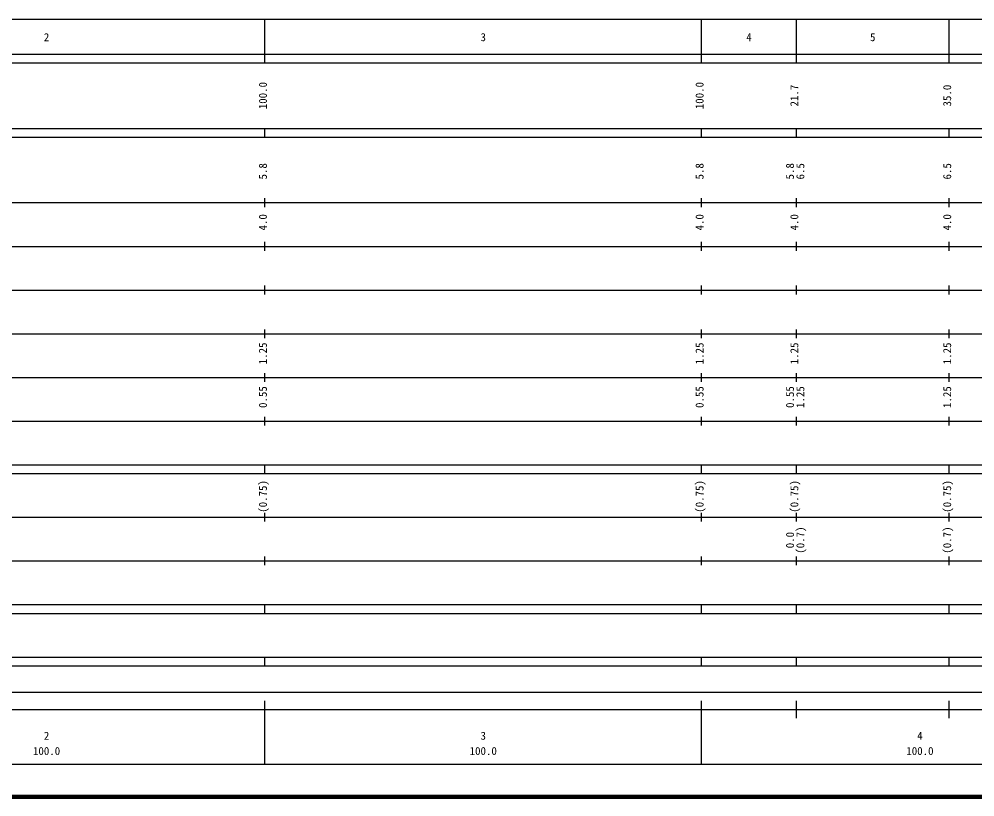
# Model space of a CAD drawing. Units: millimetres, scale not verified. Extents: x 40000 to 680000, y 20000 to 380000.
# Drawn here: x 211713 to 430584, y 20000 to 198000 of the extents above; entities that cross this region are included whole.
import ezdxf
from ezdxf.enums import TextEntityAlignment as Align

# ---------------------------------------------------------------- set-up
doc = ezdxf.new("R2010")
doc.units = ezdxf.units.MM
doc.header["$LTSCALE"] = 1000
doc.layers.add('M-TTL', color=2, linetype='Continuous', lineweight=140)
doc.layers.add('M-TTL-BAND', color=7, linetype='Continuous', lineweight=25)
doc.styles.add('ＭＳ ゴシック', font='')
doc.styles.get('ＭＳ ゴシック').set_extended_font_data('MS Gothic')

msp = doc.modelspace()

# ---------------------------------------------------------------- linework, layer by layer
at = {"layer": 'M-TTL'}
msp.add_line((40000, 20000), (680000, 20000), dxfattribs=at)
at = {"layer": 'M-TTL-BAND'}
for p, q in [((68000, 198000), (579000, 198000)), ((268000, 188000), (268000, 198000)), ((368000, 188000), (368000, 198000)), ((389700, 188000), (389700, 198000)), ((424700, 188000), (424700, 198000)), ((40000, 190000), (579000, 190000)), ((40000, 188000), (579000, 188000)), ((40000, 173000), (579000, 173000)), ((268000, 171000), (268000, 173000)), ((368000, 171000), (368000, 173000)), ((389700, 171000), (389700, 173000)), ((424700, 171000), (424700, 173000)), ((40000, 171000), (579000, 171000)), ((40000, 156000), (579000, 156000)), ((268000, 155000), (268000, 157000)), ((368000, 155000), (368000, 157000)), ((389700, 155000), (389700, 157000)), ((424700, 155000), (424700, 157000)), ((268000, 145000), (268000, 147000)), ((368000, 145000), (368000, 147000)), ((389700, 145000), (389700, 147000)), ((424700, 145000), (424700, 147000)), ((46000, 146000), (579000, 146000)), ((52000, 136000), (579000, 136000)), ((268000, 135000), (268000, 137000)), ((368000, 135000), (368000, 137000)), ((389700, 135000), (389700, 137000)), ((424700, 135000), (424700, 137000)), ((268000, 125000), (268000, 127000)), ((368000, 125000), (368000, 127000)), ((389700, 125000), (389700, 127000)), ((424700, 125000), (424700, 127000)), ((46000, 126000), (579000, 126000)), ((268000, 115000), (268000, 117000)), ((368000, 115000), (368000, 117000)), ((389700, 115000), (389700, 117000)), ((424700, 115000), (424700, 117000)), ((52000, 116000), (579000, 116000)), ((46000, 106000), (579000, 106000)), ((268000, 105000), (268000, 107000)), ((368000, 105000), (368000, 107000)), ((389700, 105000), (389700, 107000)), ((424700, 105000), (424700, 107000)), ((40000, 96000), (579000, 96000)), ((268000, 94000), (268000, 96000)), ((368000, 94000), (368000, 96000)), ((389700, 94000), (389700, 96000)), ((424700, 94000), (424700, 96000)), ((40000, 94000), (579000, 94000)), ((49000, 84000), (579000, 84000)), ((268000, 83000), (268000, 85000)), ((368000, 83000), (368000, 85000)), ((389700, 83000), (389700, 85000)), ((424700, 83000), (424700, 85000)), ((268000, 73000), (268000, 75000)), ((368000, 73000), (368000, 75000)), ((389700, 73000), (389700, 75000)), ((424700, 73000), (424700, 75000)), ((40000, 74000), (579000, 74000)), ((40000, 64000), (579000, 64000)), ((268000, 62000), (268000, 64000)), ((368000, 62000), (368000, 64000)), ((389700, 62000), (389700, 64000)), ((424700, 62000), (424700, 64000)), ((40000, 62000), (579000, 62000)), ((40000, 52000), (579000, 52000)), ((268000, 50000), (268000, 52000)), ((368000, 50000), (368000, 52000)), ((389700, 50000), (389700, 52000)), ((424700, 50000), (424700, 52000)), ((40000, 50000), (579000, 50000)), ((71000, 44000), (565000, 44000)), ((268000, 27500), (268000, 42000)), ((368000, 27500), (368000, 42000)), ((389700, 38000), (389700, 42000)), ((424700, 38000), (424700, 42000)), ((40000, 40000), (579000, 40000)), ((68000, 27500), (579000, 27500))]:
    msp.add_line(p, q, dxfattribs=at)

# ---------------------------------------------------------------- texts
at = {"layer": 'M-TTL-BAND', "style": 'ＭＳ ゴシック'}
for s, p in [('2', (218000, 192405)), ('3', (318000, 192405)), ('4', (378850, 192405)), ('5', (407200, 192405)), ('2', (218000, 32523)), ('3', (318000, 32523)), ('4', (418000, 32523)), ('100.0', (218000, 29033)), ('100.0', (318000, 29033)), ('100.0', (418000, 29033))]:
    msp.add_text(s, height=1833, dxfattribs=at).set_placement(p, align=Align.BOTTOM_CENTER)
for s, p in [('100.0', (269000, 180500)), ('100.0', (369000, 180500)), ('21.7', (390700, 180500)), ('35.0', (425700, 180500)), ('5.8', (269000, 163174)), ('5.8', (369000, 163174)), ('5.8', (389700, 163174)), ('6.5', (392070, 163174)), ('6.5', (425700, 163174)), ('4.0', (269000, 151500)), ('4.0', (369000, 151500)), ('4.0', (390700, 151500)), ('4.0', (425700, 151500)), ('1.25', (269000, 121500)), ('1.25', (369000, 121500)), ('1.25', (390700, 121500)), ('1.25', (425700, 121500)), ('0.55', (269000, 111500)), ('0.55', (369000, 111500)), ('0.55', (389700, 111500)), ('1.25', (392070, 111500)), ('1.25', (425700, 111500)), ('(0.75)', (269000, 88764)), ('(0.75)', (369000, 88764)), ('(0.75)', (390700, 88764)), ('(0.75)', (425700, 88764)), ('(0.7)', (392070, 78764)), ('(0.7)', (425700, 78764)), ('0.0', (389700, 78764))]:
    msp.add_text(s, height=1833, rotation=90, dxfattribs=at).set_placement(p, align=Align.BOTTOM_CENTER)

doc.saveas('drawing.dxf')
